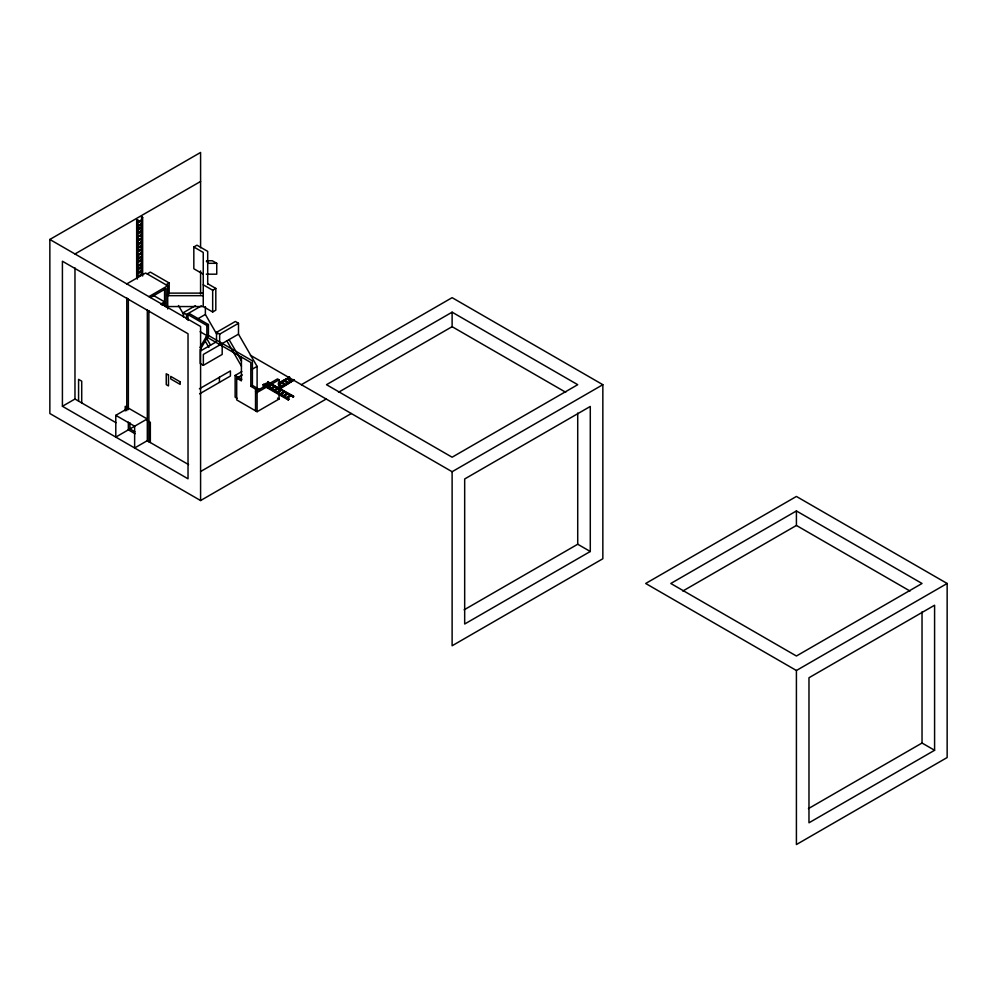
<?xml version="1.0" encoding="UTF-8"?>
<svg xmlns="http://www.w3.org/2000/svg" width="997" height="997" viewBox="0 0 997 997"><rect width="100%" height="100%" fill="white"/><g stroke="black" fill="none" stroke-linecap="round" stroke-linejoin="round"><path stroke-width="1.5" d="M199.998 347.492L206.865 335.615L206.865 325.483L188.022 314.603L188.022 320.423M200.036 350.009L208.435 335.453L208.435 324.573L189.592 313.694L188.022 314.603M351.318 413.518L200.584 500.544L49.85 413.518L49.85 239.467L200.584 152.454L200.584 247.804M74.974 253.973L200.584 181.454M136.676 278.038L136.676 220.163L137.935 220.163L137.935 222.343L137.312 221.982L142.01 219.988L137.935 222.343M141.387 219.627L142.01 217.084L142.646 217.446L142.646 276.007M137.935 220.163L136.676 220.163M142.646 217.446L141.387 217.446M137.312 222.705L142.01 220.711M137.935 223.066L137.935 225.97L137.312 225.609L142.01 223.615L137.312 226.331L137.935 226.693L142.01 224.337M141.387 226.867L137.312 229.235L142.01 227.241L141.387 226.867L141.387 230.494L137.312 232.862L142.01 230.868L141.387 230.494M137.312 229.958L142.01 227.964L141.387 227.603M142.01 231.591L137.935 233.946L137.935 236.85L137.312 236.476L142.01 234.482L137.312 237.211L142.01 235.217L141.387 234.856M137.935 240.476L142.01 238.109L137.312 240.103L137.935 240.476L137.935 237.573M137.312 240.838L142.01 238.844L141.387 238.482M137.935 241.199L137.935 244.091L137.312 243.729L142.01 241.735L137.312 244.464L137.935 244.826L142.01 242.47M137.935 244.826L137.935 247.717L137.312 247.356L142.01 245.362L137.312 248.091L137.935 248.452L142.01 246.097L141.387 245.723M137.935 251.344L142.01 248.988L137.312 250.982L137.935 251.344L137.935 248.452M137.312 251.718L142.01 249.711L141.387 249.35M137.935 252.079L137.935 254.97L137.312 254.609L142.01 252.615L137.312 255.332L137.935 255.706L142.01 253.338M141.387 256.603L142.01 256.964L137.935 259.332L137.312 258.958L142.01 256.241L137.312 258.235L137.935 258.597L137.935 255.706M141.387 259.507L137.312 261.862L142.01 259.868L141.387 255.88M137.312 262.585L142.01 260.591M137.935 262.946L137.935 265.85L137.312 265.489L142.01 263.495L137.312 266.211L137.935 266.573L142.01 264.217M141.387 266.76L137.312 269.115L142.01 267.121L141.387 266.76L141.387 270.386L137.312 272.742L142.01 270.748L141.387 270.386M137.312 269.838L142.01 267.844L141.387 267.483M142.01 271.471L137.935 273.826L137.935 276.73L137.312 276.368L142.01 274.374L137.935 276.73M126.781 283.896L145.624 273.016L167.72 285.778L167.72 308.958M147.195 273.926L150.335 272.106L169.178 282.986L169.178 293.866L167.085 295.075M203.251 274.187L193.829 268.754L193.829 246.994L196.97 245.187L207.7 251.369L207.7 284.182M166.038 284.793L169.178 282.986M148.889 296.645L167.72 285.778M150.46 297.555L166.15 288.494L166.15 307.176M160.667 304.135L164.58 301.867L153.214 295.299M161.975 305.194L164.58 303.686M203.251 284.793L212.673 290.239L215.813 288.42L215.813 310.179L212.673 311.999L203.251 306.553L167.596 306.553M183.386 316.909L183.386 312.634L195.499 305.643M183.386 312.634L186.526 314.441L201.332 305.905M197.294 319.102L205.37 314.441L205.37 306.677M62.412 406.278L188.022 478.797L188.022 333.746L62.412 261.226L62.412 406.278L74.974 399.024L115.964 422.678M206.865 325.483L208.435 324.573M216.511 340.899L216.511 332.337L235.354 321.47L238.495 323.277L238.495 334.157L257.101 366.385L257.101 391.248M216.511 332.337L219.652 334.157L238.495 323.277M216.511 341.722L200.21 351.131L200.21 363.519L203.351 365.326L222.181 354.446L222.181 343.579M238.495 334.157L203.351 354.446L203.351 365.326M125.211 410.938L125.211 406.278L147.195 418.964L115.789 437.097L115.789 415.338L128.351 408.085M199.4 388.818L230.419 370.921L230.419 376.043L199.587 393.84M237.224 398.414L235.13 397.205L235.13 375.445L241.86 371.569M279.085 379.807L257.101 392.494L255.531 391.584L277.515 378.897L279.085 379.807L279.085 399.024L257.101 411.711L236.7 399.922L236.7 378.175L242.308 374.934M251.718 369.488L257.101 366.385M206.865 337.111L250.82 362.497L250.82 386.325L252.391 385.428L252.391 360.839L208.273 335.366M250.82 386.325L255.531 389.042L257.101 388.145M264.33 384.692L263.707 387.596L263.071 384.692L268.417 382.337L267.782 381.976L267.782 384.518L269.04 384.518L269.04 382.698L293.529 396.843L293.529 396.121L267.782 381.976M269.04 382.698L263.707 385.789L288.195 399.922L288.818 398.837L286.937 397.753L291.024 395.398L287.959 397.89M278.4 382.923L289.604 377.178L278.3 384.431L281.752 386.425L279.247 387.87M289.604 377.178L278.3 383.695L282.388 386.051L284.893 384.605L280.818 382.25L284.893 385.328M293.529 396.843L269.04 383.434L264.953 385.789L264.953 385.054L267.47 387.235L272.181 384.518L268.093 387.596L268.093 386.873L270.611 388.319L274.686 385.964L274.686 386.686M271.234 389.416L275.322 386.325L271.234 388.68L273.751 390.139L277.827 387.783L277.827 388.506M284.581 380.804L284.581 380.069L288.669 382.437L291.174 380.979L291.174 381.701L287.099 378.623L291.809 381.34L287.722 378.262L287.722 378.985M291.809 380.617L294.314 379.894L280.132 388.805M274.374 391.223L278.462 388.145L274.374 390.5L276.892 391.946L280.967 389.59L280.967 390.313M279.247 388.593L294.314 379.894M276.892 391.946L276.892 392.668L281.603 389.952L277.515 393.042L277.515 392.307L280.032 393.765L284.108 391.41L284.108 392.133M301.381 384.692L452.115 297.667L602.849 384.692L602.849 558.744L452.115 645.769L452.115 471.718L602.849 384.692M283.173 396.295L287.884 393.578L283.796 396.656L283.796 395.934L286.313 397.392L290.389 395.036L290.389 395.759M288.818 398.837L288.195 399.922M293.529 396.121L292.906 397.205M452.115 312.173L326.505 384.692L452.115 457.212L577.724 384.692L452.115 312.173L452.115 326.68L338.531 392.257M200.584 471.544L326.193 399.024M464.141 609.815L577.724 544.237L590.286 551.491L590.286 406.452L464.677 478.971L464.677 624.01L590.286 551.491M796.416 510.95L670.807 583.482L796.416 656.001L922.026 583.482L796.416 510.95L796.416 525.456L682.833 591.034M796.416 670.495L947.15 583.482L947.15 757.533L796.416 844.546L796.416 670.495L645.682 583.482L796.416 496.456L947.15 583.482M808.442 808.604L922.026 743.027L934.588 750.28L934.588 605.229L808.978 677.748L808.978 822.799L934.588 750.28M206.541 260.753L212.311 260.753L216.748 263.308L216.748 274.187L206.254 274.187M207.7 263.308L216.748 263.308M169.415 293.118L203.251 293.118M167.596 295.673L203.251 295.673M452.115 326.68L565.698 392.257M796.416 525.456L909.999 591.034M193.829 246.994L203.251 252.44L203.251 306.553M206.391 261.501L207.7 262.248M207.7 283.734L215.813 288.42M49.85 239.467L200.584 326.493L200.584 500.544M250.372 355.244L452.115 471.718M200.135 331.727L206.865 335.615M278.699 385.378L281.752 387.148M268.417 384.157L269.04 384.518M263.071 384.692L288.818 399.56M263.707 386.873L264.33 387.235M277.515 398.115L279.085 399.024M235.13 375.445L241.797 379.309M252.391 385.428L259.793 389.69M236.7 378.175L241.411 380.891L241.411 357.051M147.195 420.46L150.335 422.279L150.335 442.531M115.789 415.338L134.632 426.218L134.632 447.977L147.195 440.724L188.57 464.602M134.981 431.851L129.922 428.934L129.922 422.703M135.081 433.72L128.351 429.844L128.351 422.055M229.073 339.591L241.486 361.076M226.855 340.874L241.473 366.186M205.37 314.441L216.835 334.307M205.943 337.185L210.541 345.161M205.083 340.837L208.871 347.392M178.488 305.543L183.772 314.703M922.026 611.871L922.026 743.027M577.724 413.082L577.724 544.237M293.691 379.533L293.691 380.256M288.98 376.816L288.98 377.539M288.669 382.437L288.669 383.16L283.958 380.43L288.033 383.521L288.033 382.798L285.528 384.244L281.441 381.888L281.441 382.611M287.248 393.94L287.248 393.217L283.173 395.572L280.656 394.127L280.656 394.849L284.743 391.771L280.032 394.488L280.032 393.765M271.545 384.157L271.545 384.879M270.611 388.319L270.611 389.042M268.417 381.614L268.417 384.879M263.707 384.331L263.707 387.596M257.101 392.494L257.101 411.711M255.531 389.042L255.531 410.801M219.652 334.157L219.652 345.037M219.427 377.265L219.427 382.387M212.673 290.239L212.673 311.999M200.584 270.947L200.584 294.103M186.526 314.441L186.526 319.102M164.58 289.142L164.58 306.266M148.889 310.565L148.889 441.958M147.319 310.017L147.319 440.786M142.01 217.084L142.01 274.96M141.387 220.349L141.387 223.976M141.387 231.229L141.387 252.976M141.387 260.229L141.387 263.856M141.387 271.109L141.387 274.736M137.935 226.693L137.935 229.597M137.935 230.319L137.935 233.223M137.935 259.332L137.935 262.223M137.935 266.573L137.935 269.477M137.935 270.199L137.935 273.103M137.312 219.801L137.312 279.085M128.351 299.063L128.351 409.605M126.781 297.804L126.781 410.652M81.717 402.913L81.717 381.166L78.576 379.346L78.576 401.106M74.974 267.869L74.974 399.024M168.493 375.046L166.225 373.75L166.262 384.643L168.493 385.926L168.493 375.046M180.17 381.839L170.749 376.405L170.749 378.972L180.17 384.406L180.17 381.839"/></g></svg>
